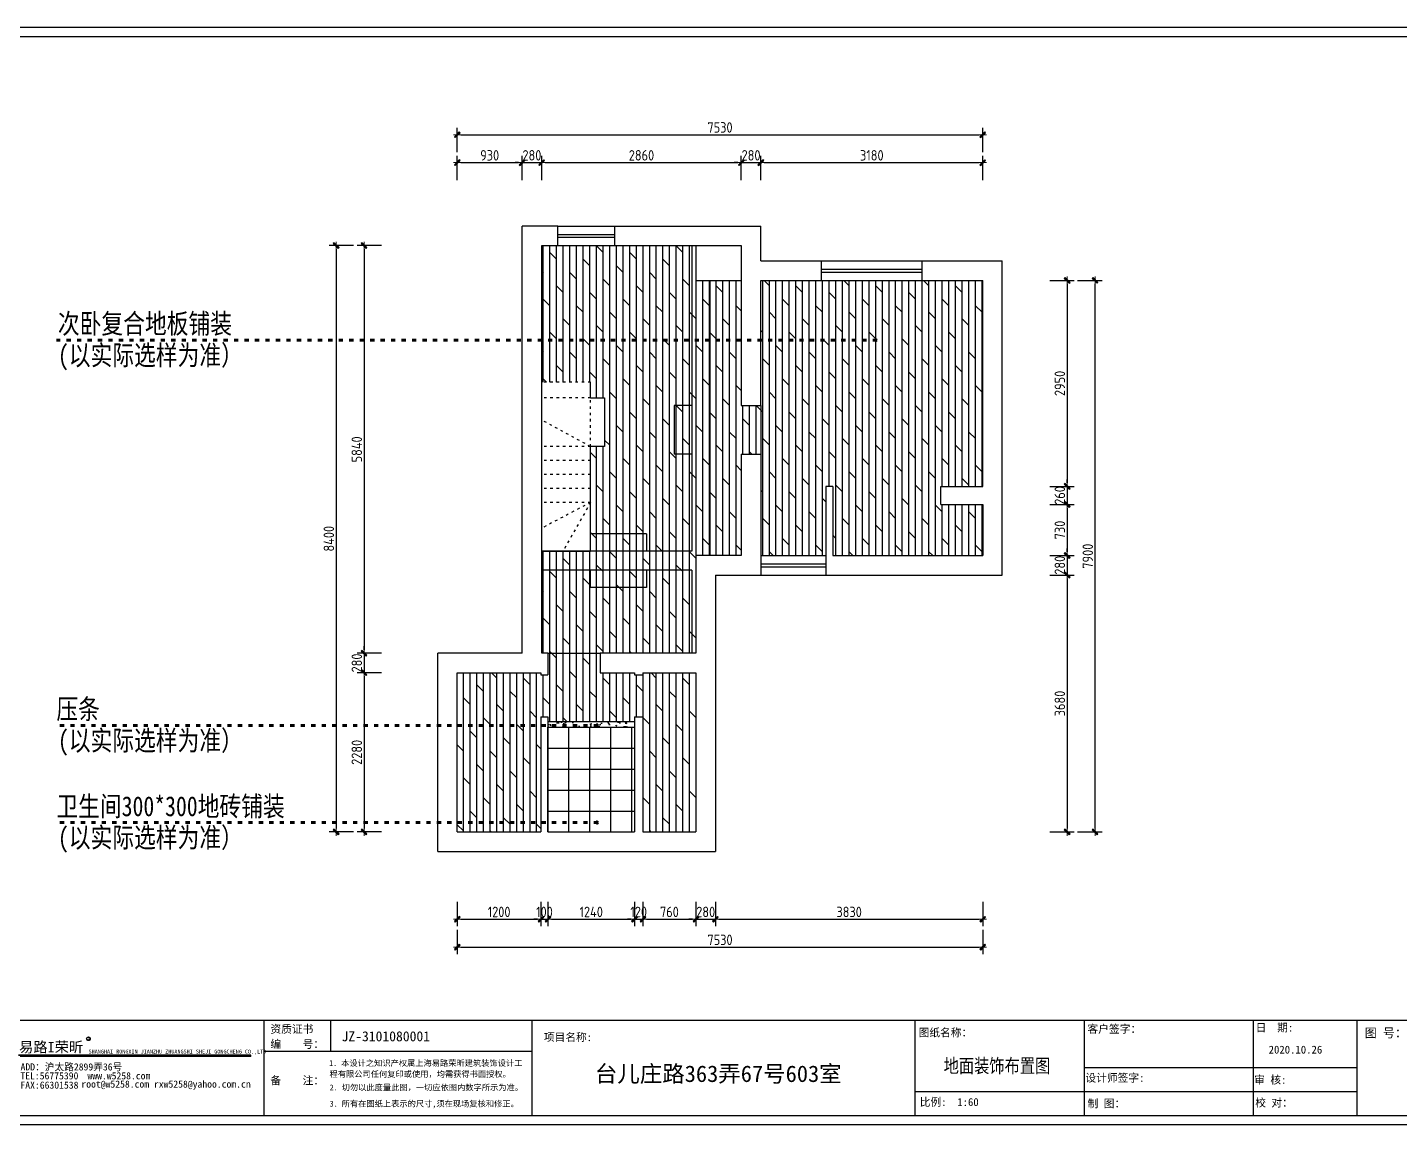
# Model space of a CAD drawing. Header units: millimetres. Extents: x -58733 to 427521, y -235734 to 553534.
# Drawn here: x 205284 to 224943, y -221810 to -206094 of the extents above; entities that cross this region are included whole.
import ezdxf

# ---------------------------------------------------------------- set-up
doc = ezdxf.new("R2010")
doc.units = ezdxf.units.MM
doc.linetypes.add('ACAD_ISO03W100', pattern=[30, 12, -18])
for name, color, linetype in [('00-墙体', 7, 'Continuous'), ('02-活动家具', 1, 'Continuous'), ('4平-文字', 7, 'Continuous'), ('内部地坪填充色', 251, 'Continuous'), ('图框', 251, 'Continuous'), ('目录文字', 8, 'Continuous')]:
    doc.layers.add(name, color=color, linetype=linetype)
doc.layers.add('墙体', color=7, linetype='Continuous', lineweight=30)
doc.styles.add('-仿宋_GB2312', font='simsun.ttc', dxfattribs={"width": 0.8})
doc.styles.add('-宋体', font='')
doc.styles.add('CCD_DIM', font='ARCHS.SHX')
doc.styles.get("Standard").update_dxf_attribs({"font": 'simsun.ttc'})
doc.styles.add('YQ_DIM', font='SUPEROS.SHX', dxfattribs={"width": 0.8, "bigfont": 'HZDX.SHX'})
doc.styles.add('宋体', font='simsun.ttc', dxfattribs={"height": 120})
doc.styles.add('英文', font='simhei.ttf')
doc.styles.add('黑体', font='simhei.ttf')
doc.styles.get('-宋体').set_extended_font_data('SimSun')
doc.dimstyles.new('布丁丁', dxfattribs={"dimtxt": 130, "dimasz": 25, "dimexe": 1, "dimexo": 1, "dimgap": 0.5, "dimtad": 1, "dimdec": 0, "dimrnd": 5, "dimdsep": 46, "dimtxsty": '-宋体', "dimblk": 'ARCHTICK', "dimcen": 0.5, "dimdle": 1, "dimclrd": 251, "dimclre": 252, "dimclrt": 50, "dimadec": 0, "dimazin": 0, "dimtfac": 1, "dimtdec": 0, "dimtix": 1, "dimtmove": 2, "dimatfit": 3, "dimldrblk": 'DOT', "dimfxl": 80, "dimfxlon": 1, "dimlwd": -1, "dimlwe": -1, "dimarcsym": 0})
doc.dimstyles.new('海龍1：50', dxfattribs={"dimscale": 50, "dimtxt": 3, "dimasz": 1, "dimexe": 2, "dimexo": 2, "dimgap": 0.6, "dimtad": 1, "dimdec": 0, "dimrnd": 5, "dimdsep": 46, "dimtxsty": 'CCD_DIM', "dimblk": 'WS-cj', "dimcen": 1, "dimclrd": 242, "dimclre": 242, "dimclrt": 2, "dimadec": 0, "dimazin": 2, "dimtfac": 1, "dimtdec": 0, "dimtix": 1, "dimtmove": 2, "dimatfit": 3, "dimldrblk": 'CCD_Leader_Arrow', "dimfxl": 5, "dimfxlon": 1, "dimtolj": 1, "dimarcsym": 0})

# ---------------------------------------------------------------- blocks, each defined once
blk = doc.blocks.new('图框1比60')
h = blk.add_hatch(color=8)
edge = h.paths.add_edge_path()
edge.add_ellipse((163710, 45505), major_axis=(-0.2, 29.4), ratio=1, start_angle=269.6878, end_angle=449.6878)
edge.add_ellipse((163710, 45505), major_axis=(-0.2, 29.4), ratio=1, start_angle=89.5622, end_angle=269.5622)
edge = h.paths.add_edge_path(flags=16)
edge.add_ellipse((163710, 45505), major_axis=(0, 24.9), ratio=1, start_angle=269.966, end_angle=449.966)
edge.add_ellipse((163710, 45505), major_axis=(0, 24.9), ratio=1, start_angle=89.8872, end_angle=269.8872)
blk.add_hatch(color=8).paths.add_polyline_path([(162610, 45245), (162610, 45227), (166263, 45227), (166263, 45245)])
at = {"layer": '目录文字'}
h = blk.add_hatch(color=8, dxfattribs=at)
edge = h.paths.add_edge_path()
edge.add_ellipse((163710, 45505), major_axis=(-0.2, 29.4), ratio=1, start_angle=89.5622, end_angle=269.5622)
edge.add_ellipse((163710, 45505), major_axis=(-0.2, 29.4), ratio=1, start_angle=269.6621, end_angle=449.6621)
edge = h.paths.add_edge_path(flags=16)
edge.add_ellipse((163710, 45505), major_axis=(0, 24.9), ratio=1, start_angle=90.0288, end_angle=270.0288, ccw=False)
edge.add_ellipse((163710, 45505), major_axis=(0, 24.9), ratio=1, start_angle=-89.8872, end_angle=90.1128, ccw=False)
h.paths.add_polyline_path([(163689, 45539), (163733, 45539), (163733, 45472), (163689, 45472)], flags=9)
at = {"color": 8}
for p, q in [((176692, 45797), (176692, 44297)), ((166263, 45245), (162610, 45245)), ((166263, 45227), (162610, 45227)), ((166263, 45227), (166263, 45245))]:
    blk.add_line(p, q, dxfattribs=at)
blk.add_ellipse((163710, 45505, 0), major_axis=(0.1, 29.4), ratio=1, start_param=1.575118209033049, end_param=7.858303516212636, dxfattribs=at)
at = {"layer": '图框', "color": 121}
for p, q in [((186038, 61389), (161670, 61389)), ((161670, 44157), (186038, 44157))]:
    blk.add_line(p, q, dxfattribs=at)
at = {"layer": '图框', "color": 8}
for p, q in [((161809, 61249), (185898, 61249)), ((161809, 45797), (185898, 45797)), ((161809, 45797), (185898, 45797)), ((166465, 45797), (166465, 44297)), ((167511, 45797), (167511, 45305)), ((170675, 45797), (170675, 44297)), ((176692, 45797), (176692, 44297)), ((179360, 44297), (179360, 45797)), ((182010, 45797), (182010, 44297)), ((183644, 44297), (183644, 45797)), ((170675, 45305), (166465, 45305)), ((182010, 45047), (179360, 45047)), ((183644, 45047), (182010, 45047)), ((179360, 44672), (176692, 44672)), ((182010, 44672), (179360, 44672)), ((183644, 44672), (182010, 44672)), ((161809, 44297), (185898, 44297))]:
    blk.add_line(p, q, dxfattribs=at)
at = {"layer": '目录文字', "color": 8}
blk.add_ellipse((163710, 45505, 0), major_axis=(0.4, 24.9), ratio=1, start_param=1.571448490114663, end_param=7.854633797294249, dxfattribs=at)
for s, height, style, width, p in [('资质证书', 123.8, '宋体', 0.999898, (166569, 45595)), ('客户签字：', 123.8, '宋体', 0.999898, (179405, 45596)), ('日  期:', 123.8, '宋体', 0.999898, (182048, 45618)), ('R', 44.9, 'YQ_DIM', 0.8, (163698, 45483, 0)), ('编    号：', 123.8, '宋体', 0.999898, (166569, 45359)), ('项目名称:', 123.3, '黑体', 0.999898, (170866, 45468)), ('图纸名称：', 123.3, '黑体', 0.999898, (176753, 45540)), ('图 号：', 139.1, '宋体', 0.999898, (183761, 45526)), ('易路I荣昕', 164.1, '黑体', 0.999898, (162621, 45292)), ('SHANGHAI RONGXIN JIANZHU ZHUANGSHI SHEJI GONGCHENG CO.,LTD', 61.54, '英文', 0.999898, (163713, 45273)), ('2020.10.26', 123.8, '宋体', 0.999898, (182251, 45272)), ('ADD：沪太路2899弄36号', 111.72, '英文', 0.999898, (162644, 45007)), ('1. 本设计之知识产权属上海易路荣昕建筑装饰设计工', 92.51, '黑体', 0.999898, (167491, 45076)), ('台儿庄路363弄67号603室', 258.72, '宋体', 0.999898, (171666, 44826)), ('TEL:56775390', 111.72, '英文', 0.999898, (162641, 44867)), ('root@w5258.com rxw5258@yahoo.com.cn', 111.72, '英文', 0.999898, (163600, 44737)), ('www.w5258.com', 111.72, '英文', 0.999898, (163695, 44867)), ('备    注：', 123.8, '宋体', 0.999898, (166569, 44788)), ('程有限公司任何复印或使用，均需获得书面授权。', 92.51, '黑体', 0.999898, (167498, 44904)), ('设计师签字:', 123.8, '宋体', 0.999898, (179372, 44829)), ('审 核:', 123.8, '宋体', 0.999898, (182025, 44798)), ('FAX:66301538', 111.72, '英文', 0.999898, (162642, 44721)), ('2. 切勿以此度量此图，一切应依图内数字所示为准。', 92.51, '黑体', 0.999898, (167500, 44693)), ('3. 所有在图纸上表示的尺寸,须在现场复核和修正。', 92.51, '黑体', 0.999898, (167500, 44438)), ('比例:  1:60', 123.8, '宋体', 0.999898, (176769, 44448)), ('制 图：', 123.8, '宋体', 0.999898, (179407, 44425)), ('校 对：', 123.8, '宋体', 0.999898, (182041, 44438))]:
    blk.add_text(s, height=height, dxfattribs=dict(at, style=style, width=width)).set_placement(p)
at = {"layer": '目录文字', "width": 1}
blk.add_text('JZ-3101080001', height=157.18, dxfattribs=at).set_placement((167687, 45465))
blk = doc.blocks.new('WS-cj')
blk.add_hatch(color=1).paths.add_polyline_path([(0.59, 0.82), (-0.82, -0.59), (-0.59, -0.82), (0.82, 0.59)])
at = {"color": 1, "linetype": 'ByBlock', "lineweight": 0}
for p, q in [((-1.1, 0), (0, 0)), ((0, 0), (1.1, 0))]:
    blk.add_line(p, q, dxfattribs=at)
at = {"color": 1}
blk.add_lwpolyline([(0.59, 0.82), (-0.82, -0.59), (-0.59, -0.82), (0.82, 0.59)], close=True, dxfattribs=at)
blk = doc.blocks.new('*D1026')
at = {"color": 242, "lineweight": -2}
for p, q in [((211442, -208281), (211442, -207931)), ((212372, -208281), (212372, -207931)), ((211492, -208031), (212322, -208031))]:
    blk.add_line(p, q, dxfattribs=at)
at = {"layer": 'Defpoints', "color": 0}
for p in [(212372, -208031), (211442, -208431), (212372, -208431)]:
    blk.add_point(p, dxfattribs=at)
at = {"color": 242, "lineweight": -2, "xscale": 50, "yscale": 50, "zscale": 50, "rotation": 180}
blk.add_blockref('WS-cj', (211442, -208031), dxfattribs=at)
at = {"color": 242, "lineweight": -2, "xscale": 50, "yscale": 50, "zscale": 50}
blk.add_blockref('WS-cj', (212372, -208031), dxfattribs=at)
at = {"color": 2, "insert": (211907, -207926), "char_height": 150, "attachment_point": 5, "style": 'CCD_DIM'}
blk.add_mtext('\\A1;930', dxfattribs=at)
blk = doc.blocks.new('CCD_Leader_Arrow')
at = {"color": 1, "linetype": 'ByBlock'}
blk.add_line((0, 0), (-1, 0), dxfattribs=at)
for points in [[(-0.86, 0.67), (-0.6, 0.85), (-0.24, 0), (0, 0)], [(-0.86, -0.67), (-0.6, -0.85), (-0.24, 0), (0, 0)]]:
    blk.add_solid(points, dxfattribs=at)
blk = doc.blocks.new('*D1027')
at = {"color": 242, "lineweight": -2}
for p, q in [((212372, -208281), (212372, -207931)), ((212652, -208281), (212652, -207931)), ((212322, -208031), (212272, -208031)), ((212372, -208031), (212652, -208031)), ((212702, -208031), (212752, -208031))]:
    blk.add_line(p, q, dxfattribs=at)
at = {"layer": 'Defpoints', "color": 0}
for p in [(212652, -208031), (212372, -208431), (212652, -208431)]:
    blk.add_point(p, dxfattribs=at)
at = {"color": 242, "lineweight": -2, "xscale": 50, "yscale": 50, "zscale": 50}
blk.add_blockref('WS-cj', (212372, -208031), dxfattribs=at)
at = {"color": 242, "lineweight": -2, "xscale": 50, "yscale": 50, "zscale": 50, "rotation": 180}
blk.add_blockref('WS-cj', (212652, -208031), dxfattribs=at)
at = {"color": 2, "insert": (212512, -207926), "char_height": 150, "attachment_point": 5, "style": 'CCD_DIM'}
blk.add_mtext('\\A1;280', dxfattribs=at)
blk = doc.blocks.new('*D1028')
at = {"color": 242, "lineweight": -2}
for p, q in [((212652, -208281), (212652, -207931)), ((215512, -208281), (215512, -207931)), ((212702, -208031), (215462, -208031))]:
    blk.add_line(p, q, dxfattribs=at)
at = {"layer": 'Defpoints', "color": 0}
for p in [(215512, -208031), (212652, -208431), (215512, -208431)]:
    blk.add_point(p, dxfattribs=at)
at = {"color": 242, "lineweight": -2, "xscale": 50, "yscale": 50, "zscale": 50, "rotation": 180}
blk.add_blockref('WS-cj', (212652, -208031), dxfattribs=at)
at = {"color": 242, "lineweight": -2, "xscale": 50, "yscale": 50, "zscale": 50}
blk.add_blockref('WS-cj', (215512, -208031), dxfattribs=at)
at = {"color": 2, "insert": (214082, -207926), "char_height": 150, "attachment_point": 5, "style": 'CCD_DIM'}
blk.add_mtext('\\A1;2860', dxfattribs=at)
blk = doc.blocks.new('*D1029')
at = {"color": 242, "lineweight": -2}
for p, q in [((215512, -208281), (215512, -207931)), ((215792, -208281), (215792, -207931)), ((215462, -208031), (215412, -208031)), ((215512, -208031), (215792, -208031)), ((215842, -208031), (215892, -208031))]:
    blk.add_line(p, q, dxfattribs=at)
at = {"layer": 'Defpoints', "color": 0}
for p in [(215792, -208031), (215512, -208431), (215792, -208431)]:
    blk.add_point(p, dxfattribs=at)
at = {"color": 242, "lineweight": -2, "xscale": 50, "yscale": 50, "zscale": 50}
blk.add_blockref('WS-cj', (215512, -208031), dxfattribs=at)
at = {"color": 242, "lineweight": -2, "xscale": 50, "yscale": 50, "zscale": 50, "rotation": 180}
blk.add_blockref('WS-cj', (215792, -208031), dxfattribs=at)
at = {"color": 2, "insert": (215652, -207926), "char_height": 150, "attachment_point": 5, "style": 'CCD_DIM'}
blk.add_mtext('\\A1;280', dxfattribs=at)
blk = doc.blocks.new('*D1030')
at = {"color": 242, "lineweight": -2}
for p, q in [((215792, -208281), (215792, -207931)), ((218972, -208281), (218972, -207931)), ((215842, -208031), (218922, -208031))]:
    blk.add_line(p, q, dxfattribs=at)
at = {"layer": 'Defpoints', "color": 0}
for p in [(218972, -208031), (215792, -208431), (218972, -208431)]:
    blk.add_point(p, dxfattribs=at)
at = {"color": 242, "lineweight": -2, "xscale": 50, "yscale": 50, "zscale": 50, "rotation": 180}
blk.add_blockref('WS-cj', (215792, -208031), dxfattribs=at)
at = {"color": 242, "lineweight": -2, "xscale": 50, "yscale": 50, "zscale": 50}
blk.add_blockref('WS-cj', (218972, -208031), dxfattribs=at)
at = {"color": 2, "insert": (217382, -207926), "char_height": 150, "attachment_point": 5, "style": 'CCD_DIM'}
blk.add_mtext('\\A1;3180', dxfattribs=at)
blk = doc.blocks.new('*D1031')
at = {"color": 242, "lineweight": -2}
for p, q in [((211442, -207881), (211442, -207531)), ((218972, -207881), (218972, -207531)), ((211492, -207631), (218922, -207631))]:
    blk.add_line(p, q, dxfattribs=at)
at = {"layer": 'Defpoints', "color": 0}
for p in [(218972, -207631), (211442, -208431), (218972, -208431)]:
    blk.add_point(p, dxfattribs=at)
at = {"color": 242, "lineweight": -2, "xscale": 50, "yscale": 50, "zscale": 50, "rotation": 180}
blk.add_blockref('WS-cj', (211442, -207631), dxfattribs=at)
at = {"color": 242, "lineweight": -2, "xscale": 50, "yscale": 50, "zscale": 50}
blk.add_blockref('WS-cj', (218972, -207631), dxfattribs=at)
at = {"color": 2, "insert": (215207, -207526), "char_height": 150, "attachment_point": 5, "style": 'CCD_DIM'}
blk.add_mtext('\\A1;7530', dxfattribs=at)
blk = doc.blocks.new('*D1032')
at = {"color": 242, "lineweight": -2}
for p, q in [((211442, -218619), (211442, -218969)), ((212642, -218619), (212642, -218969)), ((211492, -218869), (212592, -218869))]:
    blk.add_line(p, q, dxfattribs=at)
at = {"layer": 'Defpoints', "color": 0}
for p in [(211442, -218469), (212642, -218469), (212642, -218869)]:
    blk.add_point(p, dxfattribs=at)
at = {"color": 242, "lineweight": -2, "xscale": 50, "yscale": 50, "zscale": 50, "rotation": 180}
blk.add_blockref('WS-cj', (211442, -218869), dxfattribs=at)
at = {"color": 242, "lineweight": -2, "xscale": 50, "yscale": 50, "zscale": 50}
blk.add_blockref('WS-cj', (212642, -218869), dxfattribs=at)
at = {"color": 2, "insert": (212042, -218764), "char_height": 150, "attachment_point": 5, "style": 'CCD_DIM'}
blk.add_mtext('\\A1;1200', dxfattribs=at)
blk = doc.blocks.new('*D1033')
at = {"color": 242, "lineweight": -2}
for p, q in [((212742, -218619), (212742, -218969)), ((213982, -218619), (213982, -218969)), ((212792, -218869), (213932, -218869))]:
    blk.add_line(p, q, dxfattribs=at)
at = {"layer": 'Defpoints', "color": 0}
for p in [(212742, -218469), (213982, -218469), (213982, -218869)]:
    blk.add_point(p, dxfattribs=at)
at = {"color": 242, "lineweight": -2, "xscale": 50, "yscale": 50, "zscale": 50, "rotation": 180}
blk.add_blockref('WS-cj', (212742, -218869), dxfattribs=at)
at = {"color": 242, "lineweight": -2, "xscale": 50, "yscale": 50, "zscale": 50}
blk.add_blockref('WS-cj', (213982, -218869), dxfattribs=at)
at = {"color": 2, "insert": (213362, -218764), "char_height": 150, "attachment_point": 5, "style": 'CCD_DIM'}
blk.add_mtext('\\A1;1240', dxfattribs=at)
blk = doc.blocks.new('*D1034')
at = {"color": 242, "lineweight": -2}
for p, q in [((214102, -218619), (214102, -218969)), ((214862, -218619), (214862, -218969)), ((214152, -218869), (214812, -218869))]:
    blk.add_line(p, q, dxfattribs=at)
at = {"layer": 'Defpoints', "color": 0}
for p in [(214102, -218469), (214862, -218469), (214862, -218869)]:
    blk.add_point(p, dxfattribs=at)
at = {"color": 242, "lineweight": -2, "xscale": 50, "yscale": 50, "zscale": 50, "rotation": 180}
blk.add_blockref('WS-cj', (214102, -218869), dxfattribs=at)
at = {"color": 242, "lineweight": -2, "xscale": 50, "yscale": 50, "zscale": 50}
blk.add_blockref('WS-cj', (214862, -218869), dxfattribs=at)
at = {"color": 2, "insert": (214482, -218764), "char_height": 150, "attachment_point": 5, "style": 'CCD_DIM'}
blk.add_mtext('\\A1;760', dxfattribs=at)
blk = doc.blocks.new('*D1035')
at = {"color": 242, "lineweight": -2}
for p, q in [((214862, -218619), (214862, -218969)), ((215142, -218619), (215142, -218969)), ((214812, -218869), (214762, -218869)), ((214862, -218869), (215142, -218869)), ((215192, -218869), (215242, -218869))]:
    blk.add_line(p, q, dxfattribs=at)
at = {"layer": 'Defpoints', "color": 0}
for p in [(214862, -218469), (215142, -218469), (215142, -218869)]:
    blk.add_point(p, dxfattribs=at)
at = {"color": 242, "lineweight": -2, "xscale": 50, "yscale": 50, "zscale": 50}
blk.add_blockref('WS-cj', (214862, -218869), dxfattribs=at)
at = {"color": 242, "lineweight": -2, "xscale": 50, "yscale": 50, "zscale": 50, "rotation": 180}
blk.add_blockref('WS-cj', (215142, -218869), dxfattribs=at)
at = {"color": 2, "insert": (215002, -218764), "char_height": 150, "attachment_point": 5, "style": 'CCD_DIM'}
blk.add_mtext('\\A1;280', dxfattribs=at)
blk = doc.blocks.new('*D1036')
at = {"color": 242, "lineweight": -2}
for p, q in [((215142, -218619), (215142, -218969)), ((218972, -218619), (218972, -218969)), ((215192, -218869), (218922, -218869))]:
    blk.add_line(p, q, dxfattribs=at)
at = {"layer": 'Defpoints', "color": 0}
for p in [(215142, -218469), (218972, -218469), (218972, -218869)]:
    blk.add_point(p, dxfattribs=at)
at = {"color": 242, "lineweight": -2, "xscale": 50, "yscale": 50, "zscale": 50, "rotation": 180}
blk.add_blockref('WS-cj', (215142, -218869), dxfattribs=at)
at = {"color": 242, "lineweight": -2, "xscale": 50, "yscale": 50, "zscale": 50}
blk.add_blockref('WS-cj', (218972, -218869), dxfattribs=at)
at = {"color": 2, "insert": (217057, -218764), "char_height": 150, "attachment_point": 5, "style": 'CCD_DIM'}
blk.add_mtext('\\A1;3830', dxfattribs=at)
blk = doc.blocks.new('*D1037')
at = {"color": 242, "lineweight": -2}
for p, q in [((211442, -219019), (211442, -219369)), ((218972, -219019), (218972, -219369)), ((211492, -219269), (218922, -219269))]:
    blk.add_line(p, q, dxfattribs=at)
at = {"layer": 'Defpoints', "color": 0}
for p in [(211442, -218469), (218972, -218469), (218972, -219269)]:
    blk.add_point(p, dxfattribs=at)
at = {"color": 242, "lineweight": -2, "xscale": 50, "yscale": 50, "zscale": 50, "rotation": 180}
blk.add_blockref('WS-cj', (211442, -219269), dxfattribs=at)
at = {"color": 242, "lineweight": -2, "xscale": 50, "yscale": 50, "zscale": 50}
blk.add_blockref('WS-cj', (218972, -219269), dxfattribs=at)
at = {"color": 2, "insert": (215207, -219164), "char_height": 150, "attachment_point": 5, "style": 'CCD_DIM'}
blk.add_mtext('\\A1;7530', dxfattribs=at)
blk = doc.blocks.new('*D1038')
at = {"color": 242, "lineweight": -2}
for p, q in [((210358, -209218), (210008, -209218)), ((210108, -209268), (210108, -215008)), ((210358, -215058), (210008, -215058))]:
    blk.add_line(p, q, dxfattribs=at)
at = {"layer": 'Defpoints', "color": 0}
for p in [(210508, -209218), (210108, -215058), (210508, -215058)]:
    blk.add_point(p, dxfattribs=at)
at = {"color": 242, "lineweight": -2, "xscale": 50, "yscale": 50, "zscale": 50}
for p, rotation in [((210108, -209218), 90), ((210108, -215058), 270)]:
    blk.add_blockref('WS-cj', p, dxfattribs=dict(at, rotation=rotation))
at = {"color": 2, "insert": (210003, -212138), "char_height": 150, "attachment_point": 5, "rotation": 90, "style": 'CCD_DIM'}
blk.add_mtext('\\A1;5840', dxfattribs=at)
blk = doc.blocks.new('*D1039')
at = {"color": 242, "lineweight": -2}
for p, q in [((210358, -215058), (210008, -215058)), ((210108, -215008), (210108, -214958)), ((210108, -215058), (210108, -215338)), ((210358, -215338), (210008, -215338)), ((210108, -215388), (210108, -215438))]:
    blk.add_line(p, q, dxfattribs=at)
at = {"layer": 'Defpoints', "color": 0}
for p in [(210508, -215058), (210108, -215338), (210508, -215338)]:
    blk.add_point(p, dxfattribs=at)
at = {"color": 242, "lineweight": -2, "xscale": 50, "yscale": 50, "zscale": 50}
for p, rotation in [((210108, -215058), 270), ((210108, -215338), 90)]:
    blk.add_blockref('WS-cj', p, dxfattribs=dict(at, rotation=rotation))
at = {"color": 2, "insert": (210003, -215198), "char_height": 150, "attachment_point": 5, "rotation": 90, "style": 'CCD_DIM'}
blk.add_mtext('\\A1;280', dxfattribs=at)
blk = doc.blocks.new('*D1040')
at = {"color": 242, "lineweight": -2}
for p, q in [((210358, -215338), (210008, -215338)), ((210108, -215388), (210108, -217568)), ((210358, -217618), (210008, -217618))]:
    blk.add_line(p, q, dxfattribs=at)
at = {"layer": 'Defpoints', "color": 0}
for p in [(210508, -215338), (210108, -217618), (210508, -217618)]:
    blk.add_point(p, dxfattribs=at)
at = {"color": 242, "lineweight": -2, "xscale": 50, "yscale": 50, "zscale": 50}
for p, rotation in [((210108, -215338), 90), ((210108, -217618), 270)]:
    blk.add_blockref('WS-cj', p, dxfattribs=dict(at, rotation=rotation))
at = {"color": 2, "insert": (210003, -216478), "char_height": 150, "attachment_point": 5, "rotation": 90, "style": 'CCD_DIM'}
blk.add_mtext('\\A1;2280', dxfattribs=at)
blk = doc.blocks.new('*D1041')
at = {"color": 242, "lineweight": -2}
for p, q in [((209958, -209218), (209608, -209218)), ((209708, -209268), (209708, -217568)), ((209958, -217618), (209608, -217618))]:
    blk.add_line(p, q, dxfattribs=at)
at = {"layer": 'Defpoints', "color": 0}
for p in [(210508, -209218), (209708, -217618), (210508, -217618)]:
    blk.add_point(p, dxfattribs=at)
at = {"color": 242, "lineweight": -2, "xscale": 50, "yscale": 50, "zscale": 50}
for p, rotation in [((209708, -209218), 90), ((209708, -217618), 270)]:
    blk.add_blockref('WS-cj', p, dxfattribs=dict(at, rotation=rotation))
at = {"color": 2, "insert": (209603, -213418), "char_height": 150, "attachment_point": 5, "rotation": 90, "style": 'CCD_DIM'}
blk.add_mtext('\\A1;8400', dxfattribs=at)
blk = doc.blocks.new('*D1042')
at = {"color": 242, "lineweight": -2}
for p, q in [((219931, -209718), (220281, -209718)), ((220181, -209768), (220181, -212618)), ((219931, -212668), (220281, -212668))]:
    blk.add_line(p, q, dxfattribs=at)
at = {"layer": 'Defpoints', "color": 0}
for p in [(219781, -209718), (219781, -212668), (220181, -212668)]:
    blk.add_point(p, dxfattribs=at)
at = {"color": 242, "lineweight": -2, "xscale": 50, "yscale": 50, "zscale": 50}
for p, rotation in [((220181, -209718), 90), ((220181, -212668), 270)]:
    blk.add_blockref('WS-cj', p, dxfattribs=dict(at, rotation=rotation))
at = {"color": 2, "insert": (220076, -211193), "char_height": 150, "attachment_point": 5, "rotation": 90, "style": 'CCD_DIM'}
blk.add_mtext('\\A1;2950', dxfattribs=at)
blk = doc.blocks.new('*D1043')
at = {"color": 242, "lineweight": -2}
for p, q in [((219931, -212668), (220281, -212668)), ((220181, -212618), (220181, -212568)), ((220181, -212668), (220181, -212928)), ((219931, -212928), (220281, -212928)), ((220181, -212978), (220181, -213028))]:
    blk.add_line(p, q, dxfattribs=at)
at = {"layer": 'Defpoints', "color": 0}
for p in [(219781, -212668), (219781, -212928), (220181, -212928)]:
    blk.add_point(p, dxfattribs=at)
at = {"color": 242, "lineweight": -2, "xscale": 50, "yscale": 50, "zscale": 50}
for p, rotation in [((220181, -212668), 270), ((220181, -212928), 90)]:
    blk.add_blockref('WS-cj', p, dxfattribs=dict(at, rotation=rotation))
at = {"color": 2, "insert": (220076, -212798), "char_height": 150, "attachment_point": 5, "rotation": 90, "style": 'CCD_DIM'}
blk.add_mtext('\\A1;260', dxfattribs=at)
blk = doc.blocks.new('*D1044')
at = {"color": 242, "lineweight": -2}
for p, q in [((219931, -212928), (220281, -212928)), ((220181, -212978), (220181, -213608)), ((219931, -213658), (220281, -213658))]:
    blk.add_line(p, q, dxfattribs=at)
at = {"layer": 'Defpoints', "color": 0}
for p in [(219781, -212928), (219781, -213658), (220181, -213658)]:
    blk.add_point(p, dxfattribs=at)
at = {"color": 242, "lineweight": -2, "xscale": 50, "yscale": 50, "zscale": 50}
for p, rotation in [((220181, -212928), 90), ((220181, -213658), 270)]:
    blk.add_blockref('WS-cj', p, dxfattribs=dict(at, rotation=rotation))
at = {"color": 2, "insert": (220076, -213293), "char_height": 150, "attachment_point": 5, "rotation": 90, "style": 'CCD_DIM'}
blk.add_mtext('\\A1;730', dxfattribs=at)
blk = doc.blocks.new('*D1045')
at = {"color": 242, "lineweight": -2}
for p, q in [((219931, -213658), (220281, -213658)), ((220181, -213608), (220181, -213558)), ((220181, -213658), (220181, -213938)), ((219931, -213938), (220281, -213938)), ((220181, -213988), (220181, -214038))]:
    blk.add_line(p, q, dxfattribs=at)
at = {"layer": 'Defpoints', "color": 0}
for p in [(219781, -213658), (219781, -213938), (220181, -213938)]:
    blk.add_point(p, dxfattribs=at)
at = {"color": 242, "lineweight": -2, "xscale": 50, "yscale": 50, "zscale": 50}
for p, rotation in [((220181, -213658), 270), ((220181, -213938), 90)]:
    blk.add_blockref('WS-cj', p, dxfattribs=dict(at, rotation=rotation))
at = {"color": 2, "insert": (220076, -213798), "char_height": 150, "attachment_point": 5, "rotation": 90, "style": 'CCD_DIM'}
blk.add_mtext('\\A1;280', dxfattribs=at)
blk = doc.blocks.new('*D1046')
at = {"color": 242, "lineweight": -2}
for p, q in [((219931, -213938), (220281, -213938)), ((220181, -213988), (220181, -217568)), ((219931, -217618), (220281, -217618))]:
    blk.add_line(p, q, dxfattribs=at)
at = {"layer": 'Defpoints', "color": 0}
for p in [(219781, -213938), (219781, -217618), (220181, -217618)]:
    blk.add_point(p, dxfattribs=at)
at = {"color": 242, "lineweight": -2, "xscale": 50, "yscale": 50, "zscale": 50}
for p, rotation in [((220181, -213938), 90), ((220181, -217618), 270)]:
    blk.add_blockref('WS-cj', p, dxfattribs=dict(at, rotation=rotation))
at = {"color": 2, "insert": (220076, -215778), "char_height": 150, "attachment_point": 5, "rotation": 90, "style": 'CCD_DIM'}
blk.add_mtext('\\A1;3680', dxfattribs=at)
blk = doc.blocks.new('*D1047')
at = {"color": 242, "lineweight": -2}
for p, q in [((220331, -209718), (220681, -209718)), ((220581, -217568), (220581, -209768)), ((220331, -217618), (220681, -217618))]:
    blk.add_line(p, q, dxfattribs=at)
at = {"layer": 'Defpoints', "color": 0}
for p in [(219781, -209718), (220581, -209718), (219781, -217618)]:
    blk.add_point(p, dxfattribs=at)
at = {"color": 242, "lineweight": -2, "xscale": 50, "yscale": 50, "zscale": 50}
for p, rotation in [((220581, -209718), 90), ((220581, -217618), 270)]:
    blk.add_blockref('WS-cj', p, dxfattribs=dict(at, rotation=rotation))
at = {"color": 2, "insert": (220476, -213668), "char_height": 150, "attachment_point": 5, "rotation": 90, "style": 'CCD_DIM'}
blk.add_mtext('\\A1;7900', dxfattribs=at)
blk = doc.blocks.new('*D1048')
at = {"color": 242, "lineweight": -2}
for p, q in [((213982, -218619), (213982, -218969)), ((214102, -218619), (214102, -218969)), ((213932, -218869), (213882, -218869)), ((213982, -218869), (214102, -218869)), ((214152, -218869), (214202, -218869))]:
    blk.add_line(p, q, dxfattribs=at)
at = {"layer": 'Defpoints', "color": 0}
for p in [(213982, -218469), (214102, -218469), (214102, -218869)]:
    blk.add_point(p, dxfattribs=at)
at = {"color": 242, "lineweight": -2, "xscale": 50, "yscale": 50, "zscale": 50}
blk.add_blockref('WS-cj', (213982, -218869), dxfattribs=at)
at = {"color": 242, "lineweight": -2, "xscale": 50, "yscale": 50, "zscale": 50, "rotation": 180}
blk.add_blockref('WS-cj', (214102, -218869), dxfattribs=at)
at = {"color": 2, "insert": (214042, -218764), "char_height": 150, "attachment_point": 5, "style": 'CCD_DIM'}
blk.add_mtext('\\A1;120', dxfattribs=at)
blk = doc.blocks.new('*D1049')
at = {"color": 242, "lineweight": -2}
for p, q in [((212642, -218619), (212642, -218969)), ((212742, -218619), (212742, -218969)), ((212592, -218869), (212542, -218869)), ((212642, -218869), (212742, -218869)), ((212792, -218869), (212842, -218869))]:
    blk.add_line(p, q, dxfattribs=at)
at = {"layer": 'Defpoints', "color": 0}
for p in [(212642, -218469), (212742, -218469), (212742, -218869)]:
    blk.add_point(p, dxfattribs=at)
at = {"color": 242, "lineweight": -2, "xscale": 50, "yscale": 50, "zscale": 50}
blk.add_blockref('WS-cj', (212642, -218869), dxfattribs=at)
at = {"color": 242, "lineweight": -2, "xscale": 50, "yscale": 50, "zscale": 50, "rotation": 180}
blk.add_blockref('WS-cj', (212742, -218869), dxfattribs=at)
at = {"color": 2, "insert": (212692, -218764), "char_height": 150, "attachment_point": 5, "style": 'CCD_DIM'}
blk.add_mtext('\\A1;100', dxfattribs=at)
blk = doc.blocks.new('_ArchTick')
at = {"color": 0, "linetype": 'ByBlock', "const_width": 0.15}
blk.add_lwpolyline([(-0.5, -0.5), (0.5, 0.5)], dxfattribs=at)

msp = doc.modelspace()

# ---------------------------------------------------------------- hatches: boundary and pattern name
h = msp.add_hatch()
h.set_pattern_fill('AR-CONC', color=251, double=1)
h.set_pattern_definition([(50, (223261.74, -182609.89), (182.1847, -15.9391), [19.05, -209.55]), (355, (223261.74, -182609.89), (-35.2428, 191.0566), [15.24, -167.64]), (100.451, (223276.93, -182611.22), (146.9425, 175.1167), [16.19, -178.09]), (46.1842, (223261.74, -182559.1), (271.079, -42.0423), [28.575, -314.325]), (96.6356, (223284.33, -182562.6), (237.4042, 247.4256), [24.285, -267.135]), (351.184, (223261.74, -182559.1), (237.4046, 247.4251), [22.86, -251.46]), (21, (223287.14, -182571.79), (151.6149, -102.2655), [19.05, -209.55]), (326, (223287.14, -182571.79), (61.802, 184.188), [15.24, -167.64]), (71.4514, (223299.78, -182580.31), (213.4165, 81.9229), [16.19, -178.09]), (37.5, (223261.74, -182609.89), (3.0886, 84.55504), [0, -165.608, 0, -170.18, 0, -168.275]), (7.5, (223261.74, -182609.89), (66.81966, 100.18057), [0, -97.028, 0, -161.798, 0, -64.135]), (327.5, (223205.1, -182609.89), (135.5906, -5.72874), [0, -63.5, 0, -198.12, 0, -262.89]), (317.5, (223179.7, -182609.89), (148.1292, 25.4265), [0, -82.55, 0, -131.572, 0, -186.69])])
h.paths.add_polyline_path([(212742, -216118.4), (213982, -216118.4), (213982, -216038.4), (212742, -216038.4)])
h = msp.add_hatch()
h.set_pattern_fill('_USER', color=251, scale=300, double=1, pattern_type=0)
h.set_pattern_definition([(0, (212742, -216118.37), (0, 300), []), (90, (212742, -216118.37), (-300, 2e-14), [])])
h.paths.add_polyline_path([(212742, -217618.4), (212742, -216118.4), (213982, -216118.4), (213982, -217618.4)])
at = {"layer": '内部地坪填充色'}
h = msp.add_hatch(dxfattribs=at)
h.set_pattern_fill('DOLMIT', color=251, scale=15, angle=270, double=1)
h.set_pattern_definition([(270, (250108.46, -107971.71), (95.25, -3e-13), []), (315, (250108.46, -107971.7), (190.4999, 190.4999), [134.7038, -269.4077])])
h.paths.add_polyline_path([(212652, -215058.4), (212742, -215058.4), (212742, -215368.4), (212642, -215368.4), (212642, -215968.4), (212742, -215968.4), (212742, -216038.4), (213982, -216038.4), (213982, -215968.4), (214102, -215968.4), (214102, -215368.4), (213982, -215368.4), (213982, -215338.4), (213492, -215338.4), (213492, -215058.4), (214862, -215058.4), (214862, -213658.4), (215512, -213658.4), (215512, -212208.4), (215792, -212208.4), (215792, -211508.4), (215512, -211508.4), (215512, -209718.4), (214862, -209718.4), (214862, -209218.4), (213702, -209218.4), (212882, -209218.4), (212652, -209218.4), (212652, -211173.4), (213352, -211173.4), (213352, -211398.4), (213552, -211398.4), (213552, -212098.4), (213352, -212098.4), (213352, -212298.4), (213352, -212498.4), (213352, -212698.4), (213352, -212898.4), (213352, -213598.4), (212955.9, -213598.4), (212652, -213598.4)])
h.paths.add_polyline_path([(216722, -212668.4), (216822, -212668.4), (216822, -213658.4), (218972, -213658.4), (218972, -212928.4), (218372, -212928.4), (218372, -212668.4), (218972, -212668.4), (218972, -209718.4), (218102, -209718.4), (216662, -209718.4), (215792, -209718.4), (215792, -211508.4), (215792, -212208.4), (215792, -213658.4), (216722, -213658.4)])
h.paths.add_polyline_path([(214102, -215968.4), (214102, -217618.4), (214862, -217618.4), (214862, -215338.4), (214102, -215338.4), (214102, -215368.4)])
h.paths.add_polyline_path([(212642, -217618.4), (212642, -215968.4), (212642, -215368.4), (212642, -215338.4), (211442, -215338.4), (211442, -217618.4)])

# ---------------------------------------------------------------- linework, layer by layer
for p, q in [((212372, -215058.4), (212372, -208938.4)), ((212882, -208938.4), (212372, -208938.4)), ((212882, -209218.4), (212882, -208938.4)), ((213702, -209218.4), (213702, -208938.4)), ((213702, -208938.4), (215792, -208938.4)), ((215792, -209438.4), (215792, -208938.4)), ((212652, -215058.4), (212652, -209218.4)), ((212652, -209218.4), (212882, -209218.4)), ((213702, -209218.4), (215512, -209218.4)), ((214862, -209218.4), (214862, -209718.4)), ((215512, -209218.4), (215512, -211508.4)), ((215792, -209438.4), (216662, -209438.4)), ((216662, -209718.4), (216662, -209438.4)), ((218102, -209718.4), (218102, -209438.4)), ((218102, -209438.4), (219252, -209438.4)), ((219252, -213938.4), (219252, -209438.4)), ((214862, -209718.4), (215512, -209718.4)), ((215792, -211508.4), (215792, -209718.4)), ((215792, -209718.4), (216662, -209718.4)), ((218102, -209718.4), (218972, -209718.4)), ((218972, -212668.4), (218972, -209718.4)), ((215512, -211508.4), (215792, -211508.4)), ((215512, -212208.4), (215792, -212208.4)), ((215512, -212208.4), (215512, -213658.4)), ((215792, -212208.4), (215792, -213938.4)), ((216722, -212668.4), (216722, -213938.4)), ((216822, -212668.4), (216722, -212668.4)), ((216822, -212668.4), (216822, -213658.4)), ((218372, -212668.4), (218972, -212668.4)), ((218372, -212928.4), (218372, -212668.4)), ((218372, -212928.4), (218972, -212928.4)), ((218972, -212928.4), (218972, -213658.4)), ((215512, -213658.4), (214862, -213658.4)), ((214862, -213658.4), (214862, -215058.4)), ((216822, -213658.4), (218972, -213658.4)), ((215142, -213938.4), (215142, -217898.4)), ((215142, -213938.4), (215792, -213938.4)), ((216722, -213938.4), (219252, -213938.4)), ((211162, -217898.4), (211162, -215058.4)), ((212372, -215058.4), (211162, -215058.4)), ((212742, -215058.4), (212652, -215058.4)), ((212742, -215058.4), (212742, -215368.4)), ((214862, -215058.4), (213492, -215058.4)), ((213492, -215058.4), (213492, -215338.4)), ((211442, -217618.4), (211442, -215338.4)), ((211442, -215338.4), (212642, -215338.4)), ((212642, -215338.4), (212642, -215368.4)), ((212642, -215368.4), (212742, -215368.4)), ((213492, -215338.4), (213982, -215338.4)), ((213982, -215338.4), (213982, -215368.4)), ((213982, -215368.4), (214102, -215368.4)), ((214102, -215338.4), (214862, -215338.4)), ((214102, -215338.4), (214102, -215368.4)), ((214862, -215338.4), (214862, -217618.4)), ((212642, -215968.4), (212642, -217618.4)), ((212642, -215968.4), (212742, -215968.4)), ((212742, -215968.4), (212742, -217618.4)), ((213982, -215968.4), (213982, -217618.4)), ((213982, -215968.4), (214102, -215968.4)), ((214102, -215968.4), (214102, -217618.4)), ((211442, -217618.4), (212642, -217618.4)), ((212742, -217618.4), (213982, -217618.4)), ((214102, -217618.4), (214862, -217618.4)), ((211162, -217898.4), (215142, -217898.4))]:
    msp.add_line(p, q)
at = {"color": 12}
for p, q in [((212882, -208938.4), (213702, -208938.4)), ((212882, -209218.4), (213702, -209218.4)), ((216662, -209438.4), (218102, -209438.4)), ((216662, -209718.4), (218102, -209718.4)), ((215792, -213658.4), (216722, -213658.4)), ((215792, -213938.4), (216722, -213938.4))]:
    msp.add_line(p, q, dxfattribs=at)
at = {"color": 4}
for p, q in [((215792, -211508.4), (215792, -212208.4)), ((212742, -215058.4), (213492, -215058.4)), ((212742, -216038.4), (213982, -216038.4)), ((212742, -216118.4), (213982, -216118.4))]:
    msp.add_line(p, q, dxfattribs=at)
at = {"layer": '00-墙体', "color": 42}
for p, q in [((212882, -209058.4), (213702, -209058.4)), ((212882, -209098.4), (213702, -209098.4)), ((216662, -209558.4), (218102, -209558.4)), ((216662, -209598.4), (218102, -209598.4)), ((215792, -213778.4), (216722, -213778.4)), ((215792, -213818.4), (216722, -213818.4))]:
    msp.add_line(p, q, dxfattribs=at)
at = {"layer": '02-活动家具', "color": 8, "ltscale": 3}
for p, q in [((214802, -209218.4), (214802, -213598.4)), ((215062, -209718.4), (215062, -213658.4)), ((214802, -211508.4), (214552, -211508.4)), ((214552, -211508.4), (214552, -212208.4)), ((214802, -212208.4), (214552, -212208.4)), ((214152, -213348.4), (213352, -213348.4)), ((214152, -213348.4), (214152, -213598.4)), ((214802, -213598.4), (212652, -213598.4)), ((214802, -213868.4), (212652, -213868.4)), ((213352, -214118.4), (213352, -213868.4)), ((214152, -213868.4), (214152, -214118.4)), ((214802, -213868.4), (214802, -215058.4)), ((214152, -214118.4), (213352, -214118.4))]:
    msp.add_line(p, q, dxfattribs=at)
at = {"layer": '02-活动家具', "color": 8, "linetype": 'ACAD_ISO03W100', "ltscale": 3}
for p, q in [((213352, -211173.4), (212652, -211173.4)), ((213352, -211398.4), (212652, -211398.4)), ((213352, -212098.4), (213352, -211398.4)), ((213352, -212098.4), (212652, -211717.1)), ((213352, -212098.4), (212652, -212098.4)), ((213352, -212298.4), (212652, -212298.4)), ((213352, -212498.4), (212652, -212498.4)), ((213352, -212698.4), (212652, -212698.4)), ((213352, -212898.4), (212652, -212898.4)), ((213352, -212898.4), (212652, -213267.3)), ((213352, -212898.4), (212955.9, -213598.4))]:
    msp.add_line(p, q, dxfattribs=at)
at = {"layer": '02-活动家具'}
for p, q in [((213352, -211398.4), (213352, -211173.4)), ((213352, -211398.4), (213552, -211398.4)), ((213552, -211398.4), (213552, -212098.4)), ((213352, -213598.4), (213352, -212098.4)), ((213552, -212098.4), (213352, -212098.4)), ((212652, -213598.4), (213352, -213598.4))]:
    msp.add_line(p, q, dxfattribs=at)

# ---------------------------------------------------------------- block references
at = {"layer": '墙体', "color": 0, "xscale": 0.9120113186390109, "yscale": 0.9120113186390109, "zscale": 0.9120113186390109}
msp.add_blockref('图框1比60', (56852.5, -262081.4), dxfattribs=at)

# ---------------------------------------------------------------- texts
at = {"layer": '目录文字', "attachment_point": 1, "style": '-仿宋_GB2312'}
for s, insert, char_height, width in [('{\\fSimSun|b1|i0|c134|p2;\\C0;次卧复合地板铺装}', (205720.9, -210193.1), 285.714, 4129.656), ('{\\fSimSun|b1|i0|c134|p2;\\C0;(以实际选样为准\\fSimSun|b0|i0|c134|p2;）}', (205721.5, -210645.9), 285.714, 4129.656), ('{\\fSimSun|b1|i0|c134|p2;\\C0;压条}', (205699.4, -215714.7), 285.714, 4129.656), ('{\\fSimSun|b1|i0|c134|p2;\\C0;(以实际选样为准\\fSimSun|b0|i0|c134|p2;）}', (205721.5, -216165.5), 285.714, 4129.656), ('{\\fSimSun|b1|i0|c134|p2;\\C0;卫生间300*300地砖铺装}', (205699.5, -217106.8), 285.714, 4129.656), ('{\\fSimSun|b1|i0|c134|p2;\\C0;(以实际选样为准\\fSimSun|b0|i0|c134|p2;）}', (205721.5, -217554.5), 285.714, 4129.656), ('地面装饰布置图', (218411.3, -220867.3), 200, 2602.75)]:
    msp.add_mtext(s, dxfattribs=dict(at, insert=insert, char_height=char_height, width=width))

# ---------------------------------------------------------------- dimensions: what is measured, and where the dimension line sits
for base, p1, p2, picture, middle in [((218972, -207630.5), (211442, -208430.5), (218972, -208430.5), '*D1031', (215207, -207525.5)), ((212372, -208030.5), (211442, -208430.5), (212372, -208430.5), '*D1026', (211907, -207925.5)), ((212652, -208030.5), (212372, -208430.5), (212652, -208430.5), '*D1027', (212512, -207925.5)), ((215512, -208030.5), (212652, -208430.5), (215512, -208430.5), '*D1028', (214082, -207925.5)), ((215792, -208030.5), (215512, -208430.5), (215792, -208430.5), '*D1029', (215652, -207925.5)), ((218972, -208030.5), (215792, -208430.5), (218972, -208430.5), '*D1030', (217382, -207925.5)), ((212642, -218868.8), (211442, -218468.8), (212642, -218468.8), '*D1032', (212042, -218763.8)), ((218972, -219268.8), (211442, -218468.8), (218972, -218468.8), '*D1037', (215207, -219163.8)), ((213982, -218868.8), (212742, -218468.8), (213982, -218468.8), '*D1033', (213362, -218763.8)), ((214862, -218868.8), (214102, -218468.8), (214862, -218468.8), '*D1034', (214482, -218763.8)), ((215142, -218868.8), (214862, -218468.8), (215142, -218468.8), '*D1035', (215002, -218763.8)), ((218972, -218868.8), (215142, -218468.8), (218972, -218468.8), '*D1036', (217057, -218763.8))]:
    dim = msp.add_linear_dim(base=base, p1=p1, p2=p2, dimstyle='海龍1：50')
    dim.commit()
    dim.dimension.update_dxf_attribs({"geometry": picture, "text_midpoint": middle})
for base, p1, p2, picture, middle in [((209708.1, -217618.4), (210508.1, -209218.4), (210508.1, -217618.4), '*D1041', (209603.1, -213418.4)), ((210108.1, -215058.4), (210508.1, -209218.4), (210508.1, -215058.4), '*D1038', (210003.1, -212138.4)), ((220180.7, -212668.4), (219780.7, -209718.4), (219780.7, -212668.4), '*D1042', (220075.7, -211193.4)), ((220580.7, -209718.4), (219780.7, -217618.4), (219780.7, -209718.4), '*D1047', (220475.7, -213668.4)), ((220180.7, -212928.4), (219780.7, -212668.4), (219780.7, -212928.4), '*D1043', (220075.7, -212798.4)), ((220180.7, -213658.4), (219780.7, -212928.4), (219780.7, -213658.4), '*D1044', (220075.7, -213293.4)), ((220180.7, -213938.4), (219780.7, -213658.4), (219780.7, -213938.4), '*D1045', (220075.7, -213798.4)), ((220180.7, -217618.4), (219780.7, -213938.4), (219780.7, -217618.4), '*D1046', (220075.7, -215778.4)), ((210108.1, -215338.4), (210508.1, -215058.4), (210508.1, -215338.4), '*D1039', (210003.1, -215198.4)), ((210108.1, -217618.4), (210508.1, -215338.4), (210508.1, -217618.4), '*D1040', (210003.1, -216478.4))]:
    dim = msp.add_linear_dim(base=base, p1=p1, p2=p2, angle=90, dimstyle='海龍1：50')
    dim.commit()
    dim.dimension.update_dxf_attribs({"geometry": picture, "text_midpoint": middle})
for base, p1, p2, picture, middle in [((212742, -218868.8), (212642, -218468.8), (212742, -218468.8), '*D1049', (212692, -218763.8)), ((214102, -218868.8), (213982, -218468.8), (214102, -218468.8), '*D1048', (214042, -218763.8))]:
    dim = msp.add_linear_dim(base=base, p1=p1, p2=p2, dimstyle='海龍1：50', override={"dimtxsty": 'CCD_DIM', "dimldrblk": 'CCD_Leader_Arrow'})
    dim.commit()
    dim.dimension.update_dxf_attribs({"geometry": picture, "text_midpoint": middle})

# ---------------------------------------------------------------- leaders
at = {"layer": '4平-文字', "color": 1, "linetype": 'ACAD_ISO03W100', "ltscale": 5}
for points in [[(217454.7, -210572.4), (205699.2, -210572.4)], [(213459.9, -216092), (205699.2, -216092)], [(213459.9, -217480.9), (205699.2, -217480.9)]]:
    msp.add_leader(points, dimstyle='布丁丁', override={"dimscale": 1, "dimtxt": 100, "dimasz": 25, "dimgap": 0.5, "dimtad": 0, "dimtxsty": '-宋体', "dimclrd": 251, "dimldrblk": 'Open90', "dimlwd": 65535}, dxfattribs=at)

doc.saveas('drawing.dxf')
